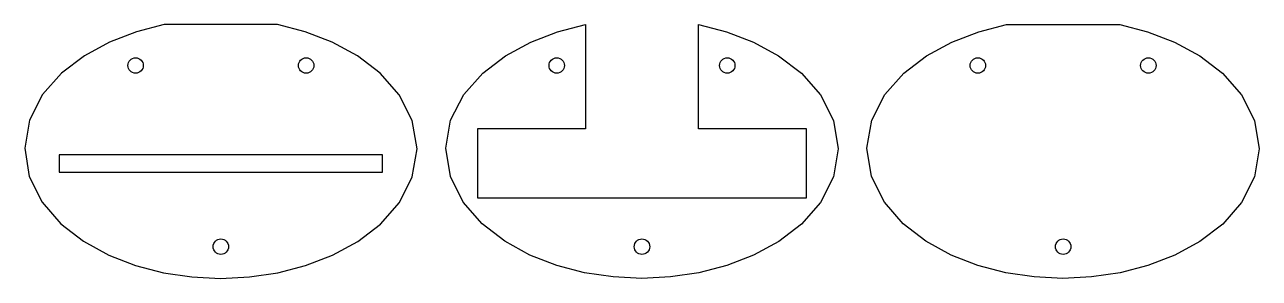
# Model space of a CAD drawing. Extents: x -34 to 180, y -22 to 22.
import ezdxf

# ---------------------------------------------------------------- set-up
doc = ezdxf.new("R2010")
doc.units = 0

# ---------------------------------------------------------------- blocks, each defined once
blk = doc.blocks.new('MYLAYER')
at = {"layer": 'Body_Slices', "color": 0}
for points in [[(-9.8, 21.55), (-14.63, 20.31), (-19.28, 18.53), (-23.66, 16.16), (-27.61, 13.13), (-30.9, 9.39), (-33.16, 4.97), (-34, 0.08), (-33.21, -4.82), (-30.98, -9.26), (-27.73, -13.02), (-23.79, -16.07), (-19.42, -18.47), (-14.77, -20.26), (-9.95, -21.52), (-5.02, -22.25), (-0.04, -22.5), (4.94, -22.26), (9.87, -21.53), (14.7, -20.29), (19.35, -18.5), (23.72, -16.12), (27.67, -13.08), (30.94, -9.33), (33.18, -4.9), (34, 0), (33.18, 4.91), (30.93, 9.35), (27.64, 13.1), (23.69, 16.14), (19.3, 18.52), (14.64, 20.31), (9.8, 21.55)], [(28, -4.05), (28, -1.05), (-28, -1.05), (-28, -4.05)]]:
    blk.add_lwpolyline(points, close=True, dxfattribs=at)
for centre in [(-14.78, 14.45), (14.78, 14.45), (0, -17)]:
    blk.add_circle(centre, 1.34, dxfattribs=at)
blk = doc.blocks.new('MYLAYER002')
at = {"layer": 'Body_Slices', "color": 0}
blk.add_lwpolyline([(136.19, 21.55), (155.79, 21.55), (160.63, 20.31), (165.29, 18.52), (169.68, 16.14), (173.63, 13.1), (176.92, 9.35), (179.17, 4.91), (179.99, 0), (179.17, -4.9), (176.93, -9.33), (173.66, -13.08), (169.71, -16.12), (165.34, -18.5), (160.69, -20.29), (155.86, -21.53), (150.93, -22.26), (145.95, -22.5), (140.97, -22.25), (136.04, -21.52), (131.22, -20.26), (126.57, -18.47), (122.2, -16.07), (118.26, -13.02), (115.01, -9.26), (112.78, -4.82), (111.99, 0.08), (112.83, 4.97), (115.09, 9.39), (118.38, 13.13), (122.33, 16.16), (126.71, 18.53), (131.36, 20.31)], close=True, dxfattribs=at)
for centre in [(131.21, 14.45), (160.76, 14.45), (145.99, -17)]:
    blk.add_circle(centre, 1.34, dxfattribs=at)
blk = doc.blocks.new('MYLAYER001')
at = {"layer": 'Body_Slices', "color": 0}
blk.add_lwpolyline([(63.19, 21.55), (63.22, 21.55), (63.22, 3.45), (44.49, 3.45), (44.49, -8.55), (101.49, -8.55), (101.49, 3.45), (82.77, 3.45), (82.77, 21.55), (82.79, 21.55), (87.63, 20.31), (92.3, 18.52), (96.68, 16.14), (100.64, 13.1), (103.92, 9.35), (106.18, 4.91), (106.99, 0), (106.18, -4.9), (103.93, -9.33), (100.66, -13.08), (96.72, -16.12), (92.34, -18.5), (87.69, -20.29), (82.86, -21.53), (77.93, -22.26), (72.95, -22.5), (67.98, -22.25), (63.05, -21.52), (58.22, -20.26), (53.57, -18.47), (49.2, -16.07), (45.27, -13.02), (42.01, -9.26), (39.78, -4.82), (39, 0.08), (39.83, 4.97), (42.1, 9.39), (45.38, 13.13), (49.34, 16.16), (53.71, 18.53), (58.37, 20.31)], close=True, dxfattribs=at)
for centre in [(58.22, 14.45), (87.77, 14.45), (72.99, -17)]:
    blk.add_circle(centre, 1.34, dxfattribs=at)

msp = doc.modelspace()

# ---------------------------------------------------------------- block references
at = {"layer": 'Body_Slices', "color": 0}
for name in ['MYLAYER', 'MYLAYER001', 'MYLAYER002']:
    msp.add_blockref(name, (0, 0), dxfattribs=at)

doc.saveas('drawing.dxf')
